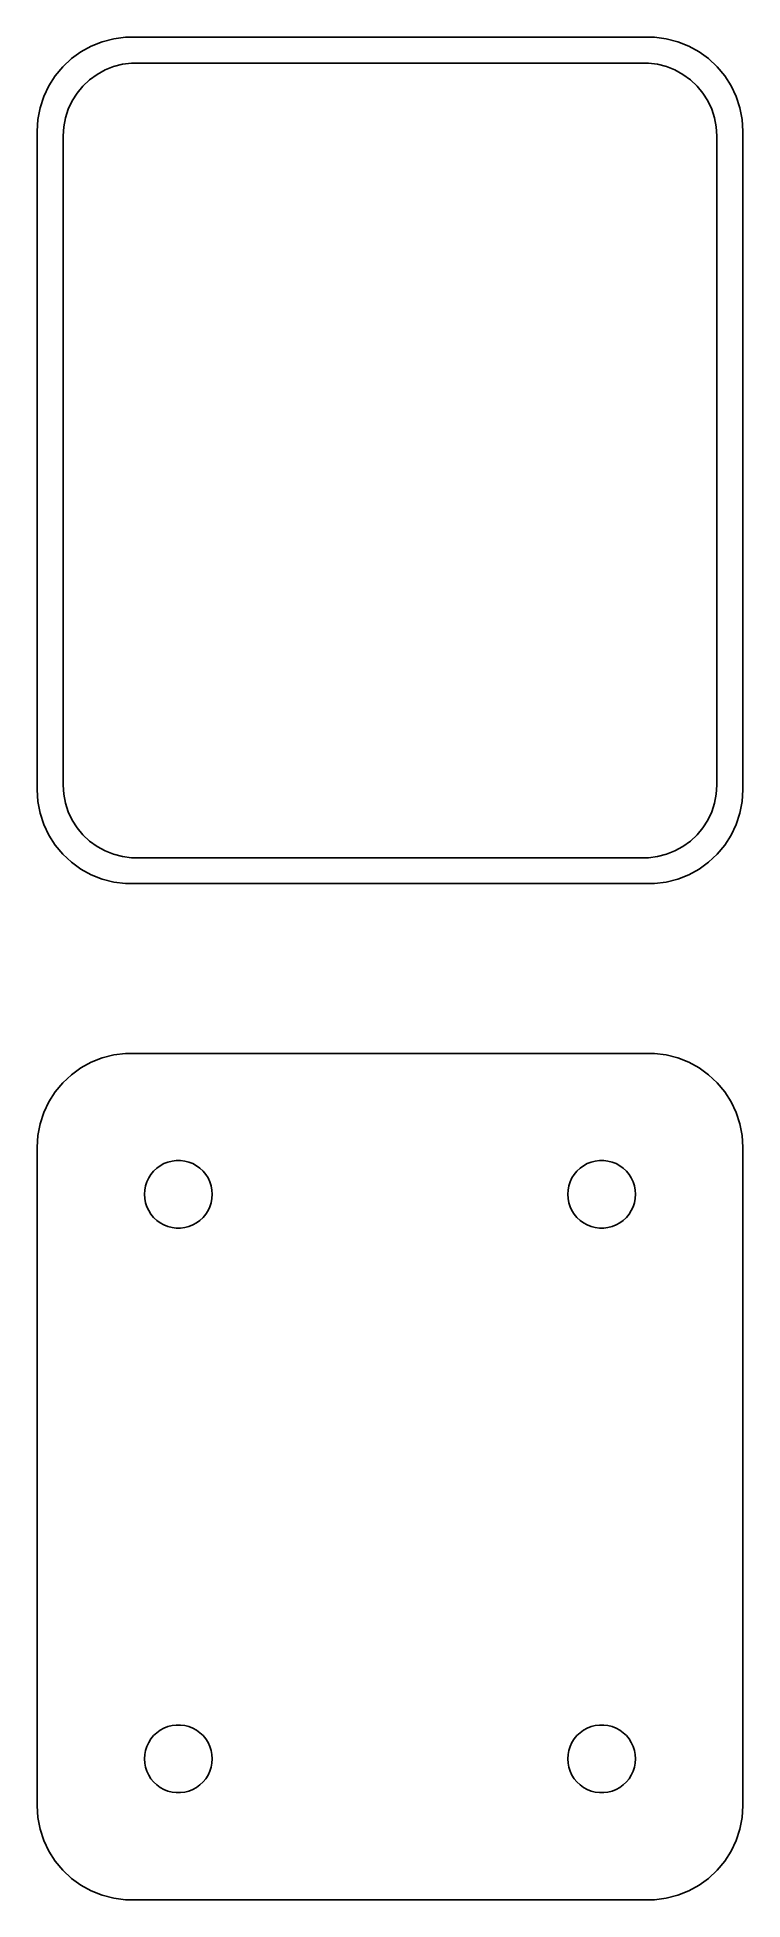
# Model space of a CAD drawing. Header units: metres. Extents: x -18.8 to 18.8, y 31.5 to 130.5.
import ezdxf

# ---------------------------------------------------------------- set-up
doc = ezdxf.new("R2010")
doc.units = ezdxf.units.M

msp = doc.modelspace()

# ---------------------------------------------------------------- linework, layer by layer
for p, q in [((-16.4291, 129.722), (-16.9371, 129.353)), ((-15.8789, 130.024), (-16.4291, 129.722)), ((-15.2951, 130.255), (-15.8789, 130.024)), ((-14.6869, 130.411), (-15.2951, 130.255)), ((-14.0639, 130.49), (-14.6869, 130.411)), ((14.0639, 130.49), (-14.0639, 130.49)), ((14.6869, 130.411), (14.0639, 130.49)), ((15.2951, 130.255), (14.6869, 130.411)), ((15.8789, 130.024), (15.2951, 130.255)), ((16.4291, 129.722), (15.8789, 130.024)), ((16.9371, 129.353), (16.4291, 129.722)), ((-17.3948, 128.923), (-17.7951, 128.439)), ((-16.9371, 129.353), (-17.3948, 128.923)), ((-15.5734, 128.517), (-15.1475, 128.751)), ((-15.1475, 128.751), (-14.6957, 128.93)), ((-14.6957, 128.93), (-14.2251, 129.051)), ((-14.2251, 129.051), (-13.743, 129.112)), ((-13.743, 129.112), (13.743, 129.112)), ((13.743, 129.112), (14.2251, 129.051)), ((14.2251, 129.051), (14.6957, 128.93)), ((14.6957, 128.93), (15.1475, 128.751)), ((15.1475, 128.751), (15.5734, 128.517)), ((17.3948, 128.923), (16.9371, 129.353)), ((17.7951, 128.439), (17.3948, 128.923)), ((-18.1315, 127.909), (-18.3989, 127.341)), ((-17.7951, 128.439), (-18.1315, 127.909)), ((-16.6305, 127.524), (-16.3207, 127.899)), ((-16.3207, 127.899), (-15.9665, 128.231)), ((-15.9665, 128.231), (-15.5734, 128.517)), ((15.5734, 128.517), (15.9665, 128.231)), ((15.9665, 128.231), (16.3207, 127.899)), ((16.3207, 127.899), (16.6305, 127.524)), ((18.1315, 127.909), (17.7951, 128.439)), ((18.3989, 127.341), (18.1315, 127.909)), ((-18.5929, 126.743), (-18.7106, 126.127)), ((-18.3989, 127.341), (-18.5929, 126.743)), ((-17.0977, 126.674), (-16.8908, 127.114)), ((-16.8908, 127.114), (-16.6305, 127.524)), ((16.6305, 127.524), (16.8908, 127.114)), ((16.8908, 127.114), (17.0977, 126.674)), ((18.5929, 126.743), (18.3989, 127.341)), ((18.7106, 126.127), (18.5929, 126.743)), ((-18.7106, 126.127), (-18.75, 125.5)), ((-17.3695, 125.25), (-17.339, 125.735)), ((-17.339, 125.735), (-17.2479, 126.212)), ((-17.2479, 126.212), (-17.0977, 126.674)), ((17.0977, 126.674), (17.2479, 126.212)), ((17.2479, 126.212), (17.339, 125.735)), ((17.339, 125.735), (17.3695, 125.25)), ((18.75, 125.5), (18.7106, 126.127)), ((-18.75, 125.5), (-18.75, 90.5)), ((-17.3695, 90.75), (-17.3695, 125.25)), ((17.3695, 125.25), (17.3695, 90.75)), ((18.75, 90.5), (18.75, 125.5)), ((-18.75, 90.5), (-18.7106, 89.8733)), ((-17.339, 90.265), (-17.3695, 90.75)), ((-17.2479, 89.7877), (-17.339, 90.265)), ((17.339, 90.265), (17.2479, 89.7877)), ((17.3695, 90.75), (17.339, 90.265)), ((18.7106, 89.8733), (18.75, 90.5)), ((-18.7106, 89.8733), (-18.5929, 89.2566)), ((-18.5929, 89.2566), (-18.3989, 88.6594)), ((-17.0977, 89.3256), (-17.2479, 89.7877)), ((-16.8908, 88.8859), (-17.0977, 89.3256)), ((17.0977, 89.3256), (16.8908, 88.8859)), ((17.2479, 89.7877), (17.0977, 89.3256)), ((18.3989, 88.6594), (18.5929, 89.2566)), ((18.5929, 89.2566), (18.7106, 89.8733)), ((-18.3989, 88.6594), (-18.1315, 88.0912)), ((-16.6305, 88.4756), (-16.8908, 88.8859)), ((-16.3207, 88.1012), (-16.6305, 88.4756)), ((-15.9665, 87.7685), (-16.3207, 88.1012)), ((16.3207, 88.1012), (15.9665, 87.7685)), ((16.6305, 88.4756), (16.3207, 88.1012)), ((16.8908, 88.8859), (16.6305, 88.4756)), ((18.1315, 88.0912), (18.3989, 88.6594)), ((-18.1315, 88.0912), (-17.7951, 87.5611)), ((-17.7951, 87.5611), (-17.3948, 87.0773)), ((-15.5734, 87.4829), (-15.9665, 87.7685)), ((-15.1475, 87.2488), (-15.5734, 87.4829)), ((-14.6957, 87.0699), (-15.1475, 87.2488)), ((15.1475, 87.2488), (14.6957, 87.0699)), ((15.5734, 87.4829), (15.1475, 87.2488)), ((15.9665, 87.7685), (15.5734, 87.4829)), ((17.3948, 87.0773), (17.7951, 87.5611)), ((17.7951, 87.5611), (18.1315, 88.0912)), ((-17.3948, 87.0773), (-16.9371, 86.6474)), ((-16.9371, 86.6474), (-16.4291, 86.2784)), ((-16.4291, 86.2784), (-15.8789, 85.9759)), ((-14.2251, 86.9491), (-14.6957, 87.0699)), ((-13.743, 86.8882), (-14.2251, 86.9491)), ((13.743, 86.8882), (-13.743, 86.8882)), ((14.2251, 86.9491), (13.743, 86.8882)), ((14.6957, 87.0699), (14.2251, 86.9491)), ((15.8789, 85.9759), (16.4291, 86.2784)), ((16.4291, 86.2784), (16.9371, 86.6474)), ((16.9371, 86.6474), (17.3948, 87.0773)), ((-15.8789, 85.9759), (-15.2951, 85.7447)), ((-15.2951, 85.7447), (-14.6869, 85.5886)), ((-14.6869, 85.5886), (-14.0639, 85.5099)), ((-14.0639, 85.5099), (14.0639, 85.5099)), ((14.0639, 85.5099), (14.6869, 85.5886)), ((14.6869, 85.5886), (15.2951, 85.7447)), ((15.2951, 85.7447), (15.8789, 85.9759)), ((-15.2951, 76.2553), (-15.8789, 76.0241)), ((-14.6869, 76.4114), (-15.2951, 76.2553)), ((-14.0639, 76.4901), (-14.6869, 76.4114)), ((14.0639, 76.4901), (-14.0639, 76.4901)), ((14.6869, 76.4114), (14.0639, 76.4901)), ((15.2951, 76.2553), (14.6869, 76.4114)), ((15.8789, 76.0241), (15.2951, 76.2553)), ((-16.9371, 75.3526), (-17.3948, 74.9227)), ((-16.4291, 75.7216), (-16.9371, 75.3526)), ((-15.8789, 76.0241), (-16.4291, 75.7216)), ((16.4291, 75.7216), (15.8789, 76.0241)), ((16.9371, 75.3526), (16.4291, 75.7216)), ((17.3948, 74.9227), (16.9371, 75.3526)), ((-17.7951, 74.4389), (-18.1315, 73.9088)), ((-17.3948, 74.9227), (-17.7951, 74.4389)), ((17.7951, 74.4389), (17.3948, 74.9227)), ((18.1315, 73.9088), (17.7951, 74.4389)), ((-18.3989, 73.3406), (-18.5929, 72.7434)), ((-18.1315, 73.9088), (-18.3989, 73.3406)), ((18.3989, 73.3406), (18.1315, 73.9088)), ((18.5929, 72.7434), (18.3989, 73.3406)), ((-18.5929, 72.7434), (-18.7106, 72.1267)), ((18.7106, 72.1267), (18.5929, 72.7434)), ((-18.7106, 72.1267), (-18.75, 71.5)), ((-18.75, 71.5), (-18.75, 36.5)), ((18.75, 71.5), (18.7106, 72.1267)), ((18.75, 36.5), (18.75, 71.5)), ((-12.5621, 70.2322), (-12.3974, 70.3869)), ((-12.3974, 70.3869), (-12.2145, 70.5198)), ((-12.2145, 70.5198), (-12.0164, 70.6287)), ((-12.0164, 70.6287), (-11.8062, 70.7119)), ((-11.8062, 70.7119), (-11.5873, 70.7681)), ((-11.5873, 70.7681), (-11.363, 70.7964)), ((-11.363, 70.7964), (-11.137, 70.7964)), ((-11.137, 70.7964), (-10.9127, 70.7681)), ((-10.9127, 70.7681), (-10.6938, 70.7119)), ((-10.6938, 70.7119), (-10.4836, 70.6287)), ((-10.4836, 70.6287), (-10.2855, 70.5198)), ((-10.2855, 70.5198), (-10.1026, 70.3869)), ((-10.1026, 70.3869), (-9.93785, 70.2322)), ((9.93785, 70.2322), (10.1026, 70.3869)), ((10.1026, 70.3869), (10.2855, 70.5198)), ((10.2855, 70.5198), (10.4836, 70.6287)), ((10.4836, 70.6287), (10.6938, 70.7119)), ((10.6938, 70.7119), (10.9127, 70.7681)), ((10.9127, 70.7681), (11.137, 70.7964)), ((11.137, 70.7964), (11.363, 70.7964)), ((11.363, 70.7964), (11.5873, 70.7681)), ((11.5873, 70.7681), (11.8062, 70.7119)), ((11.8062, 70.7119), (12.0164, 70.6287)), ((12.0164, 70.6287), (12.2145, 70.5198)), ((12.2145, 70.5198), (12.3974, 70.3869)), ((12.3974, 70.3869), (12.5621, 70.2322)), ((-13.0358, 69.2256), (-12.9934, 69.4476)), ((-12.9934, 69.4476), (-12.9236, 69.6626)), ((-12.9236, 69.6626), (-12.8273, 69.8671)), ((-12.8273, 69.8671), (-12.7062, 70.058)), ((-12.7062, 70.058), (-12.5621, 70.2322)), ((-9.93785, 70.2322), (-9.79376, 70.058)), ((-9.79376, 70.058), (-9.67264, 69.8671)), ((-9.67264, 69.8671), (-9.5764, 69.6626)), ((-9.5764, 69.6626), (-9.50655, 69.4476)), ((-9.50655, 69.4476), (-9.46419, 69.2256)), ((9.46419, 69.2256), (9.50655, 69.4476)), ((9.50655, 69.4476), (9.5764, 69.6626)), ((9.5764, 69.6626), (9.67264, 69.8671)), ((9.67264, 69.8671), (9.79376, 70.058)), ((9.79376, 70.058), (9.93785, 70.2322)), ((12.5621, 70.2322), (12.7062, 70.058)), ((12.7062, 70.058), (12.8273, 69.8671)), ((12.8273, 69.8671), (12.9236, 69.6626)), ((12.9236, 69.6626), (12.9934, 69.4476)), ((12.9934, 69.4476), (13.0358, 69.2256)), ((-13.05, 69), (-13.0358, 69.2256)), ((-13.0358, 68.7744), (-13.05, 69)), ((-12.9934, 68.5524), (-13.0358, 68.7744)), ((-12.9236, 68.3374), (-12.9934, 68.5524)), ((-12.8273, 68.1328), (-12.9236, 68.3374)), ((-9.5764, 68.3374), (-9.67264, 68.1328)), ((-9.50655, 68.5524), (-9.5764, 68.3374)), ((-9.46419, 68.7744), (-9.50655, 68.5524)), ((-9.46419, 69.2256), (-9.45, 69)), ((-9.45, 69), (-9.46419, 68.7744)), ((9.45, 69), (9.46419, 69.2256)), ((9.46419, 68.7744), (9.45, 69)), ((9.50655, 68.5524), (9.46419, 68.7744)), ((9.5764, 68.3374), (9.50655, 68.5524)), ((9.67264, 68.1328), (9.5764, 68.3374)), ((12.9236, 68.3374), (12.8273, 68.1328)), ((12.9934, 68.5524), (12.9236, 68.3374)), ((13.0358, 68.7744), (12.9934, 68.5524)), ((13.0358, 69.2256), (13.05, 69)), ((13.05, 69), (13.0358, 68.7744)), ((-12.7062, 67.942), (-12.8273, 68.1328)), ((-12.5621, 67.7678), (-12.7062, 67.942)), ((-12.3974, 67.6131), (-12.5621, 67.7678)), ((-12.2145, 67.4802), (-12.3974, 67.6131)), ((-12.0164, 67.3713), (-12.2145, 67.4802)), ((-11.8062, 67.2881), (-12.0164, 67.3713)), ((-10.4836, 67.3713), (-10.6938, 67.2881)), ((-10.2855, 67.4802), (-10.4836, 67.3713)), ((-10.1026, 67.6131), (-10.2855, 67.4802)), ((-9.93785, 67.7678), (-10.1026, 67.6131)), ((-9.79376, 67.942), (-9.93785, 67.7678)), ((-9.67264, 68.1328), (-9.79376, 67.942)), ((9.79376, 67.942), (9.67264, 68.1328)), ((9.93785, 67.7678), (9.79376, 67.942)), ((10.1026, 67.6131), (9.93785, 67.7678)), ((10.2855, 67.4802), (10.1026, 67.6131)), ((10.4836, 67.3713), (10.2855, 67.4802)), ((10.6938, 67.2881), (10.4836, 67.3713)), ((12.0164, 67.3713), (11.8062, 67.2881)), ((12.2145, 67.4802), (12.0164, 67.3713)), ((12.3974, 67.6131), (12.2145, 67.4802)), ((12.5621, 67.7678), (12.3974, 67.6131)), ((12.7062, 67.942), (12.5621, 67.7678)), ((12.8273, 68.1328), (12.7062, 67.942)), ((-11.5873, 67.2319), (-11.8062, 67.2881)), ((-11.363, 67.2036), (-11.5873, 67.2319)), ((-11.137, 67.2036), (-11.363, 67.2036)), ((-10.9127, 67.2319), (-11.137, 67.2036)), ((-10.6938, 67.2881), (-10.9127, 67.2319)), ((10.9127, 67.2319), (10.6938, 67.2881)), ((11.137, 67.2036), (10.9127, 67.2319)), ((11.363, 67.2036), (11.137, 67.2036)), ((11.5873, 67.2319), (11.363, 67.2036)), ((11.8062, 67.2881), (11.5873, 67.2319)), ((-12.2145, 40.5198), (-12.0164, 40.6287)), ((-12.0164, 40.6287), (-11.8062, 40.7119)), ((-11.8062, 40.7119), (-11.5873, 40.7681)), ((-11.5873, 40.7681), (-11.363, 40.7964)), ((-11.363, 40.7964), (-11.137, 40.7964)), ((-11.137, 40.7964), (-10.9127, 40.7681)), ((-10.9127, 40.7681), (-10.6938, 40.7119)), ((-10.6938, 40.7119), (-10.4836, 40.6287)), ((-10.4836, 40.6287), (-10.2855, 40.5198)), ((10.2855, 40.5198), (10.4836, 40.6287)), ((10.4836, 40.6287), (10.6938, 40.7119)), ((10.6938, 40.7119), (10.9127, 40.7681)), ((10.9127, 40.7681), (11.137, 40.7964)), ((11.137, 40.7964), (11.363, 40.7964)), ((11.363, 40.7964), (11.5873, 40.7681)), ((11.5873, 40.7681), (11.8062, 40.7119)), ((11.8062, 40.7119), (12.0164, 40.6287)), ((12.0164, 40.6287), (12.2145, 40.5198)), ((-12.9934, 39.4476), (-12.9236, 39.6626)), ((-12.9236, 39.6626), (-12.8273, 39.8672)), ((-12.8273, 39.8672), (-12.7062, 40.058)), ((-12.7062, 40.058), (-12.5621, 40.2322)), ((-12.5621, 40.2322), (-12.3974, 40.3869)), ((-12.3974, 40.3869), (-12.2145, 40.5198)), ((-10.2855, 40.5198), (-10.1026, 40.3869)), ((-10.1026, 40.3869), (-9.93785, 40.2322)), ((-9.93785, 40.2322), (-9.79376, 40.058)), ((-9.79376, 40.058), (-9.67264, 39.8672)), ((-9.67264, 39.8672), (-9.5764, 39.6626)), ((-9.5764, 39.6626), (-9.50655, 39.4476)), ((9.50655, 39.4476), (9.5764, 39.6626)), ((9.5764, 39.6626), (9.67264, 39.8672)), ((9.67264, 39.8672), (9.79376, 40.058)), ((9.79376, 40.058), (9.93785, 40.2322)), ((9.93785, 40.2322), (10.1026, 40.3869)), ((10.1026, 40.3869), (10.2855, 40.5198)), ((12.2145, 40.5198), (12.3974, 40.3869)), ((12.3974, 40.3869), (12.5621, 40.2322)), ((12.5621, 40.2322), (12.7062, 40.058)), ((12.7062, 40.058), (12.8273, 39.8672)), ((12.8273, 39.8672), (12.9236, 39.6626)), ((12.9236, 39.6626), (12.9934, 39.4476)), ((-13.05, 39), (-13.0358, 39.2256)), ((-13.0358, 38.7744), (-13.05, 39)), ((-13.0358, 39.2256), (-12.9934, 39.4476)), ((-12.9934, 38.5524), (-13.0358, 38.7744)), ((-9.50655, 39.4476), (-9.46419, 39.2256)), ((-9.46419, 38.7744), (-9.50655, 38.5524)), ((-9.46419, 39.2256), (-9.45, 39)), ((-9.45, 39), (-9.46419, 38.7744)), ((9.45, 39), (9.46419, 39.2256)), ((9.46419, 38.7744), (9.45, 39)), ((9.46419, 39.2256), (9.50655, 39.4476)), ((9.50655, 38.5524), (9.46419, 38.7744)), ((12.9934, 39.4476), (13.0358, 39.2256)), ((13.0358, 38.7744), (12.9934, 38.5524)), ((13.0358, 39.2256), (13.05, 39)), ((13.05, 39), (13.0358, 38.7744)), ((-12.9236, 38.3374), (-12.9934, 38.5524)), ((-12.8273, 38.1329), (-12.9236, 38.3374)), ((-12.7062, 37.942), (-12.8273, 38.1329)), ((-12.5621, 37.7678), (-12.7062, 37.942)), ((-12.3974, 37.6131), (-12.5621, 37.7678)), ((-12.2145, 37.4802), (-12.3974, 37.6131)), ((-10.1026, 37.6131), (-10.2855, 37.4802)), ((-9.93785, 37.7678), (-10.1026, 37.6131)), ((-9.79376, 37.942), (-9.93785, 37.7678)), ((-9.67264, 38.1329), (-9.79376, 37.942)), ((-9.5764, 38.3374), (-9.67264, 38.1329)), ((-9.50655, 38.5524), (-9.5764, 38.3374)), ((9.5764, 38.3374), (9.50655, 38.5524)), ((9.67264, 38.1329), (9.5764, 38.3374)), ((9.79376, 37.942), (9.67264, 38.1329)), ((9.93785, 37.7678), (9.79376, 37.942)), ((10.1026, 37.6131), (9.93785, 37.7678)), ((10.2855, 37.4802), (10.1026, 37.6131)), ((12.3974, 37.6131), (12.2145, 37.4802)), ((12.5621, 37.7678), (12.3974, 37.6131)), ((12.7062, 37.942), (12.5621, 37.7678)), ((12.8273, 38.1329), (12.7062, 37.942)), ((12.9236, 38.3374), (12.8273, 38.1329)), ((12.9934, 38.5524), (12.9236, 38.3374)), ((-12.0164, 37.3713), (-12.2145, 37.4802)), ((-11.8062, 37.2881), (-12.0164, 37.3713)), ((-11.5873, 37.2319), (-11.8062, 37.2881)), ((-11.363, 37.2036), (-11.5873, 37.2319)), ((-11.137, 37.2036), (-11.363, 37.2036)), ((-10.9127, 37.2319), (-11.137, 37.2036)), ((-10.6938, 37.2881), (-10.9127, 37.2319)), ((-10.4836, 37.3713), (-10.6938, 37.2881)), ((-10.2855, 37.4802), (-10.4836, 37.3713)), ((10.4836, 37.3713), (10.2855, 37.4802)), ((10.6938, 37.2881), (10.4836, 37.3713)), ((10.9127, 37.2319), (10.6938, 37.2881)), ((11.137, 37.2036), (10.9127, 37.2319)), ((11.363, 37.2036), (11.137, 37.2036)), ((11.5873, 37.2319), (11.363, 37.2036)), ((11.8062, 37.2881), (11.5873, 37.2319)), ((12.0164, 37.3713), (11.8062, 37.2881)), ((12.2145, 37.4802), (12.0164, 37.3713)), ((-18.75, 36.5), (-18.7106, 35.8733)), ((-18.7106, 35.8733), (-18.5929, 35.2566)), ((18.5929, 35.2566), (18.7106, 35.8733)), ((18.7106, 35.8733), (18.75, 36.5)), ((-18.5929, 35.2566), (-18.3989, 34.6594)), ((-18.3989, 34.6594), (-18.1315, 34.0912)), ((18.1315, 34.0912), (18.3989, 34.6594)), ((18.3989, 34.6594), (18.5929, 35.2566)), ((-18.1315, 34.0912), (-17.7951, 33.5611)), ((17.7951, 33.5611), (18.1315, 34.0912)), ((-17.7951, 33.5611), (-17.3948, 33.0773)), ((-17.3948, 33.0773), (-16.9371, 32.6474)), ((16.9371, 32.6474), (17.3948, 33.0773)), ((17.3948, 33.0773), (17.7951, 33.5611)), ((-16.9371, 32.6474), (-16.4291, 32.2784)), ((-16.4291, 32.2784), (-15.8789, 31.9759)), ((-15.8789, 31.9759), (-15.2951, 31.7447)), ((-15.2951, 31.7447), (-14.6869, 31.5886)), ((14.6869, 31.5886), (15.2951, 31.7447)), ((15.2951, 31.7447), (15.8789, 31.9759)), ((15.8789, 31.9759), (16.4291, 32.2784)), ((16.4291, 32.2784), (16.9371, 32.6474)), ((-14.6869, 31.5886), (-14.0639, 31.5099)), ((-14.0639, 31.5099), (14.0639, 31.5099)), ((14.0639, 31.5099), (14.6869, 31.5886))]:
    msp.add_line(p, q)

doc.saveas('drawing.dxf')
